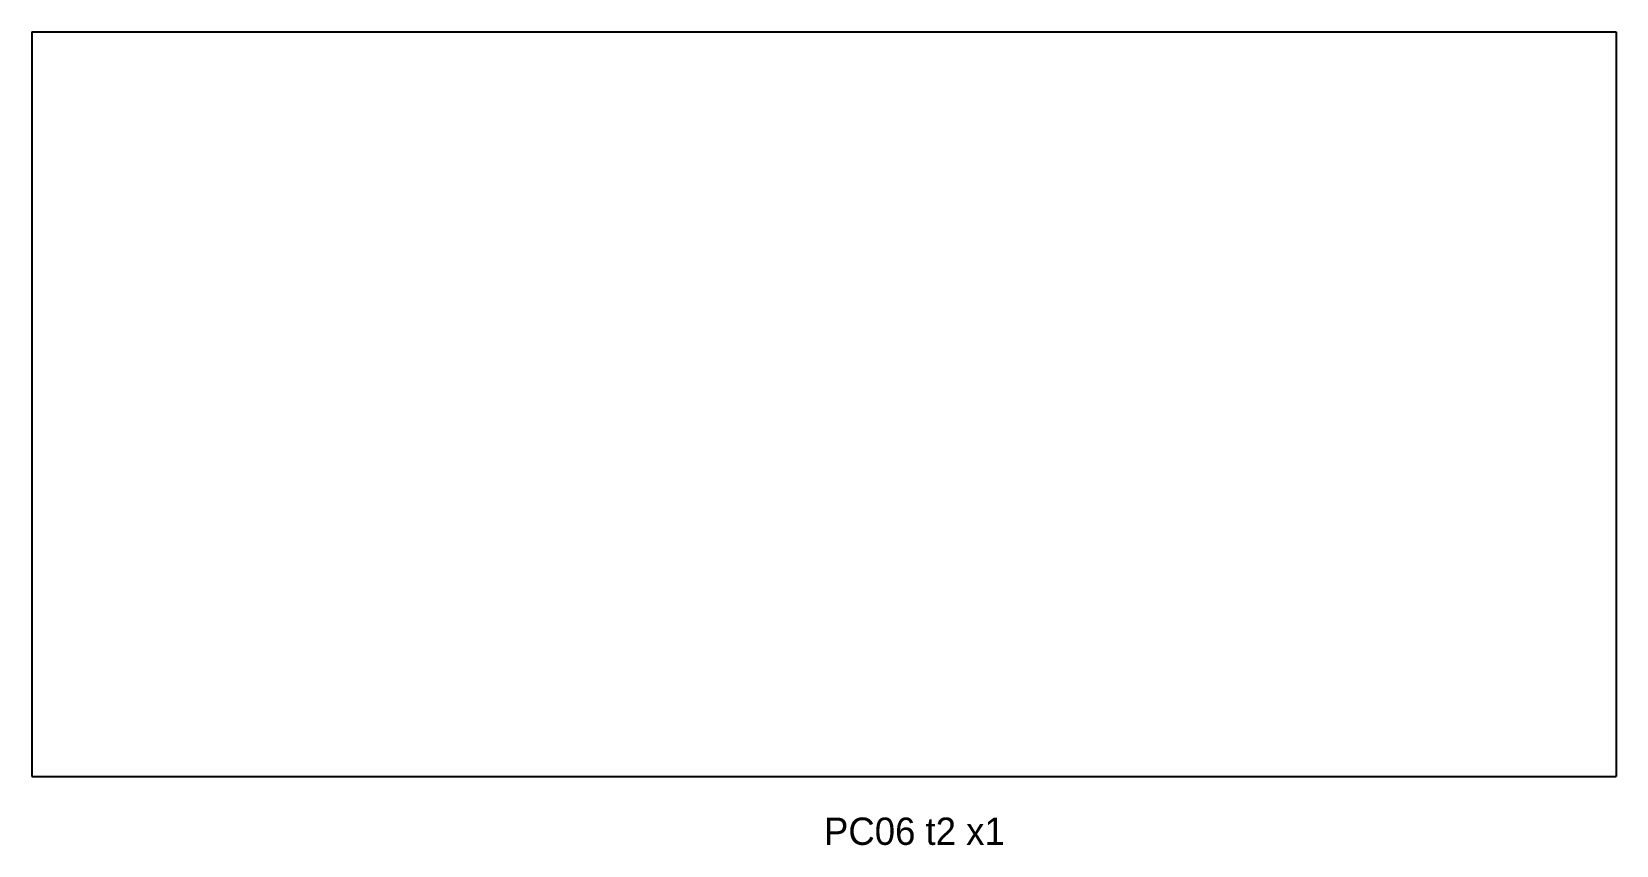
# Model space of a CAD drawing. Header units: metres. Extents: x -58 to 58, y -32 to 27.
import ezdxf

# ---------------------------------------------------------------- set-up
doc = ezdxf.new("R2010")
doc.units = ezdxf.units.M
doc.layers.add('CUT', color=7, linetype='Continuous')
doc.layers.add('NOTES', color=7, linetype='Continuous')

msp = doc.modelspace()

# ---------------------------------------------------------------- linework, layer by layer
at = {"layer": 'CUT'}
for points in [[(-58, 27.25), (58, 27.25)], [(-58, 27.25), (-58, -27.25)], [(58, 27.25), (58, -27.25)], [(-58, -27.25), (58, -27.25)]]:
    msp.add_lwpolyline(points, dxfattribs=at)

# ---------------------------------------------------------------- texts
at = {"layer": 'NOTES'}
msp.add_text('PC06 t2 x1', height=2, dxfattribs=at).set_placement((0, -32.25))

doc.saveas('drawing.dxf')
